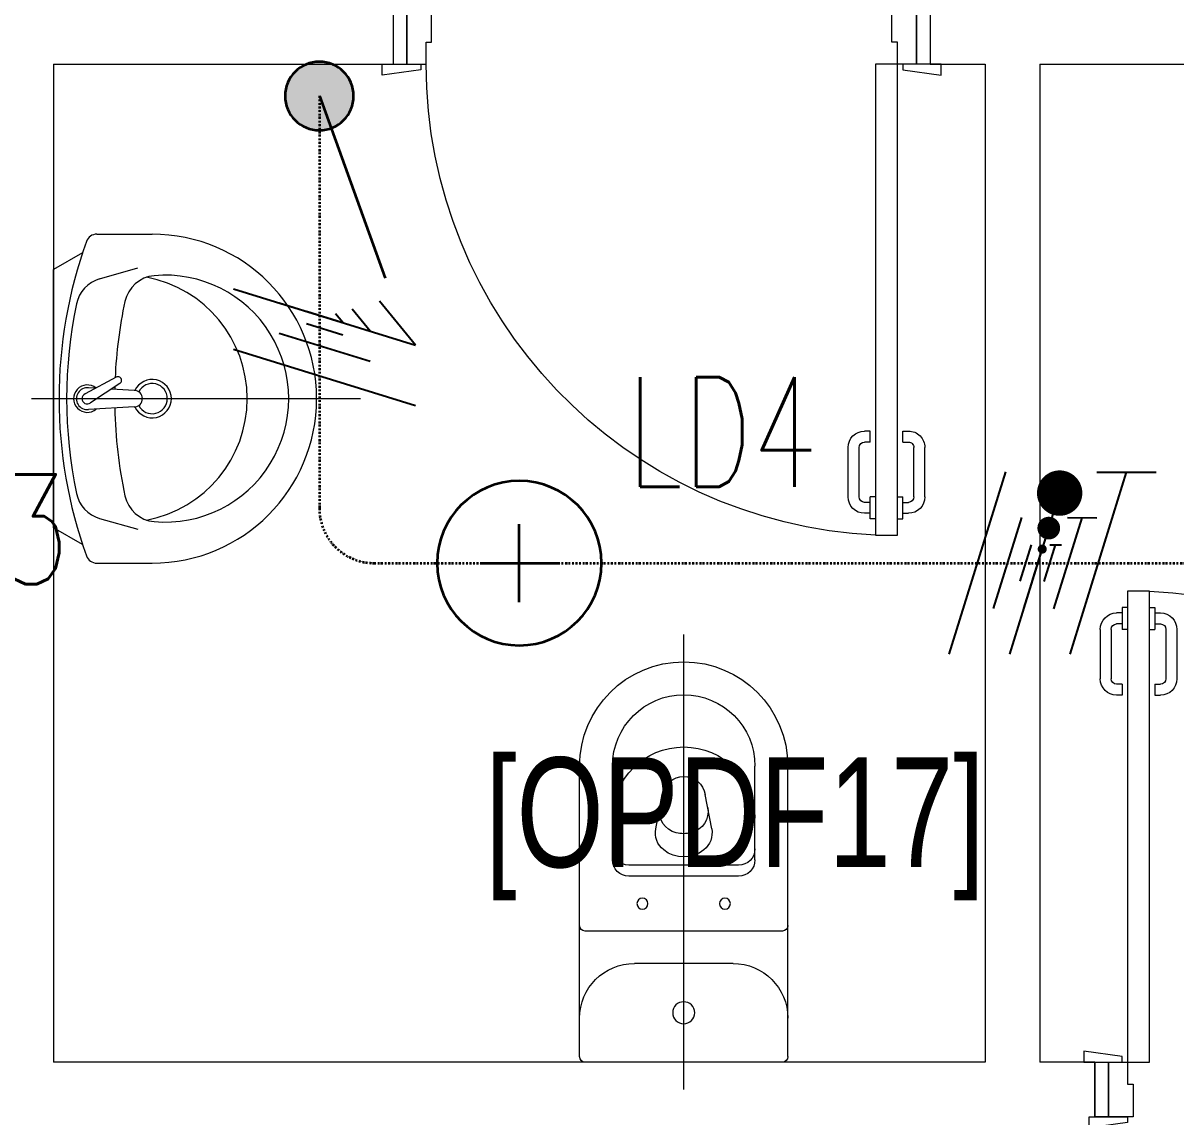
# Model space of a CAD drawing. Extents: x -12260 to 184725, y -29287 to 19916.
# Drawn here: x 20320 to 22424, y -8830 to -6835 of the extents above; entities that cross this region are included whole.
import ezdxf
from ezdxf.enums import TextEntityAlignment as Align

# ---------------------------------------------------------------- set-up
doc = ezdxf.new("R2010")
doc.units = 0
doc.header["$LTSCALE"] = 0.25
doc.linetypes.add('DASHDOT', pattern=[25.4, 12.7, -6.35, 0, -6.35])
for name, color, linetype, lineweight in [('01-First Floor-FUR$0$72_EGR_BASE_TEXT', 252, 'Continuous', 5), ('01-First Floor-FUR$0$SANIT', 250, 'Continuous', 5), ('01-First Floor-FUR$0$Walls', 251, 'Continuous', 5), ('01-First Floor-FUR$0$Wooden Joinery', 251, 'Continuous', 5), ('E-LITE-CIRC', 6, 'Continuous', 25), ('E-LITE-CIRC-NUMB', 6, 'Continuous', 25), ('E-LITE-CLNG @ 100', 150, 'Continuous', 35), ('E-LITE-CLNG-CNDT', 6, 'DASHDOT', 35), ('E-LITE-CTRL', 6, 'Continuous', 25), ('E-LITE-IDEN', 6, 'Continuous', 25), ('E-LITE-SWCH @ 100', 3, 'Continuous', 35), ('E-POWR-WIRE', 6, 'Continuous', 25), ('E-POWR-WIRE @ 100', 6, 'Continuous', 25), ('E-POWR-WIRE @ 20', 6, 'Continuous', 25), ('E-POWR-WIRE @ 50', 6, 'Continuous', 25)]:
    doc.layers.add(name, color=color, linetype=linetype, lineweight=lineweight)
doc.styles.add('01-First Floor-FUR$0$X3G_ENTITY_9F38', font='swisscl.ttf', dxfattribs={"height": 0.2})
doc.styles.add('DC_SIMPLEX', font='SIMPLEX.shx', dxfattribs={"width": 0.7})

# ---------------------------------------------------------------- blocks, each defined once
blk = doc.blocks.new('DC_LT-CL-Point')
for p, q in [((0, -0.711), (0, 0.711)), ((0.711, 0), (-0.711, 0))]:
    blk.add_line(p, q)
blk.add_circle((0, 0), 1.5)
at = {"layer": 'E-LITE-CIRC-NUMB', "style": 'DC_SIMPLEX', "width": 0.7, "flags": 8}
blk.add_attdef('CIRCUIT', text='', height=2, rotation=360, dxfattribs=at).set_placement((-3.364, 1.5), align=Align.RIGHT)
at = {"layer": 'E-LITE-CTRL', "style": 'DC_SIMPLEX', "width": 0.7, "flags": 8}
blk.add_attdef('CONTROL', (3.364, -3.498), '', height=2, rotation=360, dxfattribs=at)
at = {"layer": 'E-LITE-IDEN', "style": 'DC_SIMPLEX', "width": 0.7, "flags": 8}
blk.add_attdef('TYPE', (3.364, 1.5), '', height=2, rotation=360, dxfattribs=at)
blk = doc.blocks.new('*U33')
blk.add_hatch(color=256).paths.add_polyline_path([(-0.625, -0.625, 1), (0.625, -0.625, 1)])
blk.add_line((0, -0.625), (-1.2, -3.947))
blk.add_circle((0, -0.625), 0.625)
at = {"layer": 'E-LITE-CTRL', "style": 'DC_SIMPLEX', "width": 0.7, "flags": 8}
blk.add_attdef('CONTROL', (-26.627, -10.116), '', height=2, rotation=360, dxfattribs=at)
at = {"layer": 'E-LITE-IDEN', "style": 'DC_SIMPLEX', "width": 0.7, "flags": 8}
blk.add_attdef('TYPE', text='', height=2, rotation=360, dxfattribs=at).set_placement((-31.991, -10.116), align=Align.RIGHT)
blk = doc.blocks.new('*U44')
for p, q in [((-1.617, -1.658), (-0.587, 1.663)), ((-0.515, -1.66), (0.515, 1.66)), ((0.587, -1.663), (1.617, 1.658)), ((1.078, 1.659), (2.157, 1.657))]:
    blk.add_line(p, q)
at = {"const_width": 0.414}
blk.add_lwpolyline([(0.19, 1.278, 1), (0.604, 1.277, 1)], format="xyb", close=True, dxfattribs=at)
blk = doc.blocks.new('*U793')
at = {"layer": 'E-POWR-WIRE @ 100', "xscale": 100, "yscale": 100, "zscale": 100}
blk.add_blockref('*U44', (22172.3, -7820), dxfattribs=at)
at = {"layer": 'E-POWR-WIRE @ 20', "xscale": 20, "yscale": 20, "zscale": 20}
blk.add_blockref('*U44', (22172.3, -7820), dxfattribs=at)
at = {"layer": 'E-POWR-WIRE @ 50', "xscale": 50, "yscale": 50, "zscale": 50}
blk.add_blockref('*U44', (22172.3, -7820), dxfattribs=at)
blk = doc.blocks.new('*U45')
for p, q in [((-1.66, 0.515), (1.66, -0.515)), ((1.66, -0.515), (1.001, 0.287)), ((-1.663, -0.587), (1.658, -1.617))]:
    blk.add_line(p, q)
blk = doc.blocks.new('*U811')
at = {"layer": 'E-POWR-WIRE @ 100', "xscale": 100, "yscale": 100, "zscale": 100}
blk.add_blockref('*U45', (20870.7, -7371), dxfattribs=at)
at = {"layer": 'E-POWR-WIRE @ 20', "xscale": 20, "yscale": 20, "zscale": 20}
blk.add_blockref('*U45', (20870.7, -7371), dxfattribs=at)
at = {"layer": 'E-POWR-WIRE @ 50', "xscale": 50, "yscale": 50, "zscale": 50}
blk.add_blockref('*U45', (20870.7, -7371), dxfattribs=at)
blk = doc.blocks.new('01-First Floor-FUR$0$A$C72370EFE')
at = {"layer": '01-First Floor-FUR$0$Wooden Joinery'}
for p, q in [((-0.01, -0.04), (-0.02, -0.04)), ((-0.01, -0.03), (-0.01, -0.07)), ((0, -0.03), (-0.01, -0.03)), ((0.04, -0.03), (0.05, -0.03)), ((0.05, -0.03), (0.05, -0.07)), ((0.05, -0.04), (0.06, -0.04)), ((-0.01, -0.06), (-0.02, -0.06)), ((0.05, -0.06), (0.06, -0.06)), ((-0.05, -0.07), (-0.05, -0.16)), ((-0.03, -0.07), (-0.03, -0.16)), ((0, -0.07), (-0.01, -0.07)), ((0.04, -0.07), (0.05, -0.07)), ((0.07, -0.07), (0.07, -0.16)), ((0.09, -0.07), (0.09, -0.16)), ((-0.01, -0.17), (-0.02, -0.17)), ((-0.01, -0.17), (-0.01, -0.19)), ((0.05, -0.17), (0.06, -0.17)), ((0.05, -0.17), (0.05, -0.19)), ((-0.01, -0.19), (-0.02, -0.19)), ((0.05, -0.19), (0.06, -0.19))]:
    blk.add_line(p, q, dxfattribs=at)
for centre, radius, start, end in [((-0.02, -0.07), 0.03, 90, 180), ((0.06, -0.07), 0.03, 0, 90), ((-0.02, -0.07), 0.01, 90, 180), ((0.06, -0.07), 0.01, 0, 90), ((-0.02, -0.16), 0.03, 180, 270), ((-0.02, -0.16), 0.01, 180, 270), ((0.06, -0.16), 0.01, 270, 0), ((0.06, -0.16), 0.03, 270, 0)]:
    blk.add_arc(centre, radius, start, end, dxfattribs=at)
blk = doc.blocks.new('01-First Floor-FUR$0$A$C5DAD61B4')
at = {"layer": '01-First Floor-FUR$0$Wooden Joinery'}
for points in [[(80, 959.1), (80, 969.1), (10, 979.1), (10, 959.1)], [(940, 959.1), (940, 969.1), (1010, 979.1), (1010, 959.1)], [(70, 859.1), (70, 849.1), (0, 839.1), (0, 859.1)], [(120, 859.1), (120, 0), (80, 0), (80, 859.1)], [(950, 859.1), (950, 849.1), (1020, 839.1), (1020, 859.1)]]:
    blk.add_lwpolyline(points, close=True, dxfattribs=at)
for points in [[(45, 859.1), (45, 959.1), (20, 959.1), (20, 859.1), (45, 859.1)], [(45, 859.1), (80, 859.1), (80, 899.1), (90, 899.1), (90, 959.1), (45, 959.1), (45, 859.1)], [(975, 859.1), (940, 859.1), (940, 899.1), (930, 899.1), (930, 959.1), (975, 959.1), (975, 859.1)], [(975, 859.1), (975, 959.1), (1000, 959.1), (1000, 859.1), (975, 859.1)]]:
    blk.add_lwpolyline(points, dxfattribs=at)
blk.add_arc((80, 859.1), 860, 272.666, 0, dxfattribs=at)
at = {"layer": '01-First Floor-FUR$0$Wooden Joinery', "xscale": 999.9999999998854, "yscale": 999.9999999998854, "zscale": 999.9999999998854, "rotation": 180}
blk.add_blockref('01-First Floor-FUR$0$A$C72370EFE', (120, 0), dxfattribs=at)
blk = doc.blocks.new('01-First Floor-FUR$0$WC manta')
at = {"layer": '01-First Floor-FUR$0$SANIT'}
for p, q in [((-0.12, 0.19), (0.41, 0.19)), ((-0.13, 0.18), (-0.13, -0.18)), ((0.109, 0.18), (0.109, -0.18)), ((0.239, 0.13), (0.41, 0.13)), ((0.05, 0.09), (0.05, -0.09)), ((0.209, 0.1), (0.209, -0.1)), ((0.229, 0.1), (0.229, -0.1)), ((0.2955, 0.051), (0.3581, 0.0393)), ((-0.18, 0), (0.65, 0)), ((0.2955, -0.051), (0.3581, -0.0393)), ((0.239, -0.13), (0.41, -0.13)), ((-0.12, -0.19), (0.41, -0.19))]:
    blk.add_line(p, q, dxfattribs=at)
for centre, radius in [((0.159, 0.0752), 0.01), ((-0.04, 0), 0.02), ((0.159, -0.0753), 0.01)]:
    blk.add_circle(centre, radius, dxfattribs=at)
for centre, radius, start, end in [((-0.12, 0.18), 0.01, 90, 180), ((-0.05, 0.09), 0.1, 0, 90), ((0.119, 0.18), 0.01, 90, 180), ((0.41, 0), 0.19, 270, 90), ((0.239, 0.1), 0.03, 90, 180), ((0.259, 0.1), 0.03, 90, 180), ((0.3147, 0), 0.13, 270, 90), ((0.41, 0), 0.13, 270, 90), ((0.2882, 0.0117), 0.04, 79.4289, 141.525), ((0.3271, 0.0044), 0.04, 79.4289, 166.4176), ((0.3029, 0), 0.0588, 141.525, 218.475), ((0.3507, 0), 0.04, 280.5711, 79.4289), ((0.3454, 0), 0.0588, 166.4176, 193.5824), ((0.3271, -0.0044), 0.04, 193.5824, 280.5711), ((0.2882, -0.0117), 0.04, 218.475, 280.5711), ((-0.05, -0.09), 0.1, 270, 0), ((0.239, -0.1), 0.03, 180, 270), ((0.259, -0.1), 0.03, 180, 270), ((-0.12, -0.18), 0.01, 180, 270), ((0.119, -0.18), 0.01, 180, 270)]:
    blk.add_arc(centre, radius, start, end, dxfattribs=at)
blk = doc.blocks.new('01-First Floor-FUR$0$lav-manta 60')
at = {"layer": '01-First Floor-FUR$0$SANIT'}
for p, q in [((0, 0.04), (0, -0.56)), ((-0.2658, -0.0529), (-0.2358, 0)), ((-0.2358, 0), (0.2358, 0)), ((0.2658, -0.0529), (0.2358, 0)), ((0.0389, -0.1142), (0.0087, -0.0575)), ((-0.3, -0.0789), (-0.3, -0.18)), ((-0.2185, -0.0841), (-0.2383, -0.1537)), ((-0.015, -0.1473), (-0.0199, -0.064)), ((0.0274, -0.121), (-0.0078, -0.0673)), ((0.0191, -0.077), (0.0199, -0.064)), ((0.2185, -0.0841), (0.2383, -0.1537)), ((0.3, -0.0789), (0.3, -0.18)), ((0.015, -0.1473), (0.0174, -0.1057))]:
    blk.add_line(p, q, dxfattribs=at)
for centre, radius, start, end in [((0, -0.8557), 0.8457, 70.1771, 109.8229), ((-0.1608, -0.1006), 0.06, 101.8086, 164.0794), ((0, -0.8696), 0.8457, 78.1914, 101.8086), ((0, -0.0617), 0.025, 320.7474, 220.368), ((0, -0.0617), 0.02, 353.2671, 186.682), ((0.1608, -0.1006), 0.06, 15.9206, 78.1914), ((-0.28, -0.0789), 0.02, 109.8229, 180), ((0, -0.0617), 0.00966, 25.4127, 215.9577), ((0.28, -0.0789), 0.02, 0, 70.1771), ((0, -0.9572), 0.8457, 91.1572, 102.0883), ((0, -0.9572), 0.8457, 88.5486, 88.844), ((0.0332, -0.1176), 0.00666, 210.6852, 30.6852), ((0, -0.9572), 0.8457, 77.9117, 87.4274), ((-0.1645, -0.189), 0.06, 102.0883, 174.8142), ((0.1645, -0.189), 0.06, 5.1858, 77.9117), ((0, -0.18), 0.035, 115.3106, 64.6894), ((0, -0.18), 0.0275, 117.1496, 62.8504), ((0, -0.1473), 0.015, 180, 0), ((0, -0.18), 0.3, 180, 0), ((0, -0.2039), 0.2252, 174.8142, 5.1858), ((0, -0.1282), 0.2252, 190.6097, 349.3903)]:
    blk.add_arc(centre, radius, start, end, dxfattribs=at)
blk = doc.blocks.new('01-First Floor-FUR')
at = {"layer": '01-First Floor-FUR$0$Walls'}
for p, q in [((20376, -6910), (20376, -8730)), ((20376, -6910), (20996, -6910)), ((21976, -6910), (22076, -6910)), ((22076, -6910), (22076, -8730)), ((22176, -6910), (23876, -6910)), ((22176, -6910), (22176, -8730)), ((22076, -8730), (20376, -8730)), ((22276, -8730), (22176, -8730)), ((22276, -8730), (22276, -8830)), ((22276, -8830, 0.1), (22276, -8730, 0.1))]:
    blk.add_line(p, q, dxfattribs=at)
at = {"layer": '01-First Floor-FUR$0$SANIT'}
for name, p, xscale, yscale, zscale, rotation in [('01-First Floor-FUR$0$lav-manta 60', (20376, -7520), 1000.000000000223, 1000.000000000223, 1000.000000000223, 89.99999999999999), ('01-First Floor-FUR$0$WC manta', (21526, -8600), -999.9999999999995, 999.9999999999995, 999.9999999999995, 270)]:
    blk.add_blockref(name, p, dxfattribs=dict(at, xscale=xscale, yscale=yscale, zscale=zscale, rotation=rotation))
at = {"layer": '01-First Floor-FUR$0$Wooden Joinery', "xscale": -1}
blk.add_blockref('01-First Floor-FUR$0$A$C5DAD61B4', (21996, -7769.1), dxfattribs=at)
at = {"layer": '01-First Floor-FUR$0$Wooden Joinery', "xscale": -1, "rotation": 180}
blk.add_blockref('01-First Floor-FUR$0$A$C5DAD61B4', (22256, -7870.9), dxfattribs=at)
at = {"layer": '01-First Floor-FUR$0$72_EGR_BASE_TEXT', "insert": (21619.4, -8174.4, 0), "char_height": 200, "attachment_point": 2, "style": '01-First Floor-FUR$0$X3G_ENTITY_9F38'}
blk.add_mtext('[OPDF17]', dxfattribs=at)

msp = doc.modelspace()

# ---------------------------------------------------------------- linework, layer by layer
at = {"layer": 'E-LITE-CLNG-CNDT'}
msp.add_lwpolyline([(20861.1, -6968), (20861.1, -7720, 0.414214), (20961.1, -7820), (23283.5, -7820, -0.414214), (23383.5, -7920), (23383.5, -8667.3)], format="xyb", dxfattribs=at)

# ---------------------------------------------------------------- block references
at = {"layer": 'E-LITE-CLNG @ 100'}
ref = msp.add_blockref('DC_LT-CL-Point', (21226, -7820), dxfattribs=dict(at, xscale=-99.99999999999999, yscale=99.99999999999999, zscale=99.99999999999999))
ref.add_attrib('TYPE', 'LD4', (21422.4, -7680.7), dxfattribs={"layer": 'E-LITE-IDEN', "height": 200, "style": 'DC_SIMPLEX', "width": 0.7, "flags": 8})
at = {"layer": 'E-LITE-CLNG-CNDT'}
msp.add_blockref('01-First Floor-FUR', (0, 0), dxfattribs=at)
at = {"layer": 'E-LITE-SWCH @ 100', "xscale": -100, "yscale": 100, "zscale": 100}
msp.add_blockref('*U33', (20861.1, -6905.5), dxfattribs=at)
at = {"layer": 'E-POWR-WIRE'}
for name in ['*U811', '*U793']:
    msp.add_blockref(name, (0, 0), dxfattribs=at)

# ---------------------------------------------------------------- texts
at = {"layer": 'E-LITE-CIRC', "style": 'DC_SIMPLEX', "width": 0.8}
msp.add_text('U13', height=200, rotation=0, dxfattribs=at).set_placement((19982, -7858.2, 0))

doc.saveas('drawing.dxf')
